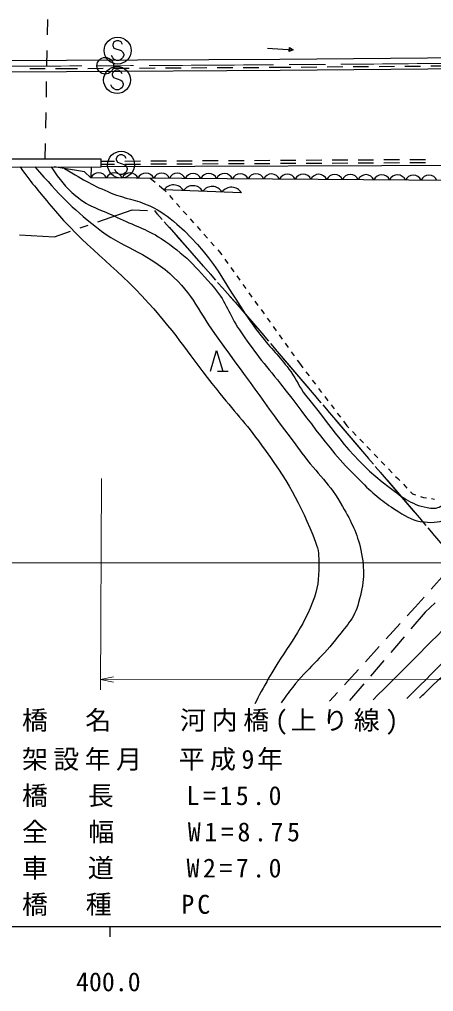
# Model space of a CAD drawing. Units: millimetres, scale not verified. Extents: x 40000 to 680000, y 20000 to 380000.
# Drawn here: x 459268 to 499222, y 198715 to 292626 of the extents above; entities that cross this region are included whole.
import ezdxf
from ezdxf.enums import TextEntityAlignment as Align

# ---------------------------------------------------------------- set-up
doc = ezdxf.new("R2010")
doc.units = ezdxf.units.MM
doc.header["$LTSCALE"] = 1000
doc.linetypes.add('CHAIN', pattern=[18.5, 12, -1.5, 3.5, -1.5])
for name, color, linetype, lineweight in [('M-BGD', 7, 'Continuous', 25), ('M-BMK', 2, 'CHAIN', 13), ('M-BMK-ROW', 30, 'Continuous', 25), ('M-BMK-SRVR', 3, 'Continuous', 25), ('M-STR-HTXT', 7, 'Continuous', 13), ('M-STR-STR1', 1, 'Continuous', 25), ('M-STR-STRC', 7, 'Continuous', 25), ('M-TTL-BAND', 7, 'Continuous', 25)]:
    doc.layers.add(name, color=color, linetype=linetype, lineweight=lineweight)
doc.styles.add('ＭＳ ゴシック', font='')
doc.styles.get('ＭＳ ゴシック').set_extended_font_data('MS Gothic')

msp = doc.modelspace()

# ---------------------------------------------------------------- linework, layer by layer
at = {"layer": 'M-BGD'}
for p, q in [((483186, 289853), (485681, 289696)), ((485294, 289532), (485318, 289907)), ((485681, 289696), (485294, 289532)), ((485318, 289907), (485681, 289696)), ((461761, 287846), (460261, 287840)), ((463807, 287855), (462761, 287850)), ((464858, 287861), (463807, 287855)), ((467358, 287876), (465858, 287867)), ((469858, 287891), (468358, 287882)), ((472358, 287907), (470858, 287897)), ((474858, 287922), (473358, 287913)), ((477358, 287937), (475858, 287928)), ((479858, 287952), (478358, 287943)), ((482358, 287967), (480858, 287958)), ((484409, 287980), (483358, 287973)), ((485463, 287989), (484409, 287980)), ((487962, 288010), (486463, 287997)), ((490462, 288032), (488962, 288019)), ((492962, 288053), (491462, 288040)), ((495462, 288075), (493962, 288062)), ((497962, 288096), (496462, 288083)), ((500462, 288117), (498962, 288105)), ((470943, 278924), (469443, 278915)), ((473443, 278937), (471943, 278929)), ((475943, 278950), (474443, 278942)), ((478443, 278964), (476943, 278956)), ((480942, 278977), (479443, 278969)), ((483442, 278991), (481942, 278983)), ((485942, 279004), (484442, 278996)), ((488442, 279018), (486942, 279010)), ((490942, 279031), (489442, 279023)), ((493442, 279045), (491942, 279037)), ((495942, 279058), (494442, 279050)), ((498442, 279072), (496942, 279064)), ((468443, 278910), (467154, 278903)), ((468442, 278610), (467156, 278603)), ((470942, 278624), (469442, 278615)), ((473442, 278637), (471942, 278629)), ((475942, 278650), (474442, 278642)), ((478442, 278664), (476942, 278656)), ((480941, 278677), (479441, 278669)), ((483441, 278691), (481941, 278683)), ((485941, 278704), (484441, 278696)), ((488441, 278718), (486941, 278710)), ((490941, 278731), (489441, 278723)), ((493441, 278745), (491941, 278737)), ((495941, 278758), (494441, 278750)), ((498441, 278772), (496941, 278764)), ((471869, 277286), (472354, 276891)), ((472742, 276575), (473228, 276181)), ((480679, 275880), (473228, 276181)), ((473228, 276181), (473409, 275977)), ((473741, 275604), (474074, 275231)), ((474406, 274857), (474739, 274484)), ((475071, 274111), (475404, 273737)), ((475736, 273364), (476069, 272991)), ((476402, 272617), (476734, 272244)), ((477067, 271870), (477399, 271497)), ((477732, 271124), (478064, 270750)), ((478397, 270377), (478578, 270174)), ((478578, 270174), (478792, 269875)), ((479083, 269468), (479374, 269062)), ((479665, 268655), (479956, 268249)), ((480247, 267842), (480538, 267436)), ((480829, 267029), (481120, 266622)), ((481411, 266216), (481702, 265809)), ((481993, 265403), (482284, 264996)), ((482575, 264590), (482866, 264183)), ((483157, 263776), (483448, 263370)), ((483740, 262963), (484031, 262557)), ((484322, 262150), (484613, 261744)), ((484904, 261337), (485195, 260930)), ((477690, 258656), (478290, 260656)), ((478290, 260656), (478890, 258656)), ((485486, 260524), (485777, 260117)), ((486068, 259711), (486282, 259412)), ((486282, 259412), (486610, 258980)), ((478390, 258656), (479390, 258656)), ((486912, 258581), (487215, 258183)), ((487517, 257785), (487819, 257387)), ((488122, 256988), (488424, 256590)), ((488726, 256192), (489029, 255794)), ((489331, 255396), (489633, 254997)), ((489936, 254599), (490238, 254201)), ((490541, 253803), (490869, 253370)), ((490869, 253370), (491065, 253166)), ((491411, 252805), (491758, 252444)), ((492104, 252084), (492450, 251723)), ((492796, 251362), (493143, 251002)), ((493489, 250641), (493835, 250280)), ((494182, 249920), (494528, 249559)), ((494874, 249198), (495220, 248838)), ((495567, 248477), (495763, 248272)), ((495763, 248272), (495959, 248073)), ((496309, 247716), (496660, 247359)), ((497010, 247003), (497206, 246803)), ((497206, 246803), (497494, 246703)), ((497967, 246540), (498256, 246440)), ((498256, 246440), (498541, 246402)), ((499036, 246336), (499322, 246298)), ((500326, 239062), (498992, 237572)), ((498324, 236828), (497440, 235841)), ((497440, 235841), (496680, 235004)), ((499368, 236270), (498423, 235352)), ((498423, 235352), (497047, 233748)), ((496008, 234264), (494663, 232784)), ((496396, 232989), (495094, 231471)), ((493991, 232043), (492647, 230563)), ((494442, 230712), (493140, 229194)), ((491974, 229822), (490630, 228342)), ((492489, 228435), (491113, 226831)), ((489958, 227601), (489198, 226765))]:
    msp.add_line(p, q, dxfattribs=at)
for points in [[(67364, 288548), (143750, 286801), (167328, 286647), (195194, 286704), (203343, 286769), (258928, 287570), (258930, 287570), (284410, 287858), (331442, 288255), (358930, 288408), (367201, 288443), (416285, 288537), (443212, 288593), (463802, 288680), (484403, 288804), (520012, 289110), (559935, 289025), (567554, 288773)], [(567525, 287674), (559916, 287925), (520015, 288010), (484411, 287705), (463808, 287580), (443216, 287493), (416287, 287437)], [(466184, 278376), (466154, 277328), (465558, 277911), (462610, 278375)], [(524409, 277965), (503273, 278527), (467156, 278376)], [(530473, 276660), (505608, 277034), (466154, 277328)]]:
    msp.add_lwpolyline(points, dxfattribs=at)
for centre, radius, start, end in [((466910, 276997), 826, 22.80619, 156.33958), ((468427, 276986), 826, 22.80619, 156.33958), ((469945, 276974), 826, 22.80619, 156.33958), ((471462, 276963), 826, 22.80619, 156.33958), ((472980, 276952), 826, 22.80619, 156.33958), ((474497, 276940), 826, 22.80619, 156.33958), ((476015, 276929), 826, 22.80619, 156.33958), ((477532, 276918), 826, 22.80619, 156.33958), ((479050, 276907), 826, 22.80619, 156.33958), ((480567, 276895), 826, 22.80619, 156.33958), ((482085, 276884), 826, 22.80619, 156.33958), ((483602, 276873), 826, 22.80619, 156.33958), ((485120, 276861), 826, 22.80619, 156.33958), ((486637, 276850), 826, 22.80619, 156.33958), ((488155, 276839), 826, 22.80619, 156.33958), ((489672, 276827), 826, 22.80619, 156.33958), ((491190, 276816), 826, 22.80619, 156.33958), ((492707, 276805), 826, 22.80619, 156.33958), ((494225, 276793), 826, 22.80619, 156.33958), ((495742, 276782), 826, 22.80619, 156.33958), ((497260, 276771), 826, 22.80619, 156.33958), ((498777, 276759), 826, 22.80619, 156.33958), ((474134, 275524), 1119, 31.28012, 144.10674), ((475997, 275449), 1119, 31.28012, 144.10674), ((477860, 275374), 1119, 31.28012, 144.10674), ((479723, 275299), 1119, 31.28012, 144.10674)]:
    msp.add_arc(centre, radius, start, end, dxfattribs=at)
for points, knots in [([(459320, 278374), (460660, 276547), (461107, 276044), (462313, 274598), (465636, 270614), (468251, 269080), (471723, 265224), (474503, 262137), (475712, 260114), (478303, 256866), (479979, 254765), (481047, 253687), (482626, 251511), (485087, 248120), (486319, 246041), (487842, 242138), (488155, 241335), (488145, 240814), (488145, 239952), (488145, 238517), (488085, 237658), (487552, 236326), (486322, 233249), (484953, 231857), (483311, 228980), (482802, 228088), (482371, 227280), (481974, 226517)], [0, 0, 0, 0, 1, 1, 1, 2, 2, 2, 3, 3, 3, 4, 4, 4, 5, 5, 5, 6, 6, 6, 7, 7, 7, 8, 8, 8, 9, 9, 9, 9]), ([(460753, 278375), (463285, 275534), (464148, 274568), (466696, 272549), (469257, 270520), (471310, 270234), (473767, 268080), (476056, 266073), (476604, 264272), (478410, 261822), (481594, 257504), (483300, 255027), (486512, 250731), (488029, 248702), (489224, 247794), (490448, 245575), (491312, 244009), (491836, 243098), (492211, 241348), (492625, 239415), (492507, 238200), (491992, 236292), (491560, 234693), (490757, 234008), (489751, 232693), (488293, 230788), (487127, 230012), (485643, 228127), (485226, 227598), (484855, 227092), (484515, 226604)], [0, 0, 0, 0, 1, 1, 1, 2, 2, 2, 3, 3, 3, 4, 4, 4, 5, 5, 5, 6, 6, 6, 7, 7, 7, 8, 8, 8, 9, 9, 9, 10, 10, 10, 10]), ([(462331, 278375), (463213, 277041), (463617, 276510), (464708, 275582), (466044, 274445), (467124, 274296), (468689, 273505), (470334, 272674), (471404, 272475), (472940, 271457), (475229, 269941), (476289, 268744), (478077, 266661), (479273, 265268), (479467, 264151), (480492, 262627), (481916, 260511), (482856, 259426), (484449, 257434), (487544, 253562), (488980, 251105), (492547, 247664), (493730, 246523), (494467, 245942), (495859, 245069), (496732, 244521), (497281, 244194), (498305, 244079), (499269, 243970), (499885, 244055), (500755, 244484), (502104, 245150), (502589, 245979), (503542, 247143), (504605, 248442), (505069, 249276), (505909, 250730), (506229, 251285), (506348, 251631), (506679, 252181), (507557, 253639), (508249, 254325), (509171, 255756), (510538, 257875), (511062, 259206), (512241, 261435), (514273, 265273), (515041, 267634), (517371, 271299), (518262, 272700), (519072, 273269), (519953, 274676), (520460, 275485), (520641, 275783), (521164, 276800)], [0, 0, 0, 0, 1, 1, 1, 2, 2, 2, 3, 3, 3, 4, 4, 4, 5, 5, 5, 6, 6, 6, 7, 7, 7, 8, 8, 8, 9, 9, 9, 10, 10, 10, 11, 11, 11, 12, 12, 12, 13, 13, 13, 14, 14, 14, 15, 15, 15, 16, 16, 16, 17, 17, 17, 18, 18, 18, 18]), ([(463621, 278216), (465657, 277015), (466288, 276606), (468128, 275855), (469544, 275278), (470451, 275249), (471839, 274607), (472961, 274087), (473526, 273642), (474466, 272838), (478529, 269363), (479380, 266094), (482710, 261912), (483754, 260601), (484463, 259965), (485448, 258609), (486068, 257754), (486220, 257139), (486883, 256317), (489824, 252674), (491200, 250260), (494938, 247440), (496336, 246386), (497203, 245656), (498938, 245416), (499464, 245343), (499814, 245488), (500243, 245801), (500833, 246233), (500886, 246745), (501337, 247320), (502384, 248652), (503133, 249269), (504123, 250643), (505221, 252165), (505711, 253104), (506663, 254721), (506965, 255235), (507131, 255525), (507421, 256046), (510247, 261128), (512308, 263743), (514607, 269083), (514971, 269930), (515188, 270405), (515448, 271289), (515785, 272437), (516112, 273056), (516251, 274244), (516272, 274424), (516282, 274528), (516264, 274708), (516227, 275079), (516259, 275311), (516102, 275649), (515941, 275996), (515609, 275987), (515275, 276175), (514558, 276579), (514226, 276638), (513302, 276918)], [0, 0, 0, 0, 1, 1, 1, 2, 2, 2, 3, 3, 3, 4, 4, 4, 5, 5, 5, 6, 6, 6, 7, 7, 7, 8, 8, 8, 9, 9, 9, 10, 10, 10, 11, 11, 11, 12, 12, 12, 13, 13, 13, 14, 14, 14, 15, 15, 15, 16, 16, 16, 17, 17, 17, 18, 18, 18, 19, 19, 19, 20, 20, 20, 20]), ([(497878, 227063), (498003, 227189), (498135, 227318), (498273, 227453), (502347, 231427), (505084, 233152), (509317, 236956), (513424, 240647), (515771, 242669), (519731, 246517), (525416, 252041), (528483, 255254), (534026, 260920), (536236, 263180), (537172, 264775), (539648, 266741), (541761, 268419), (542923, 269458), (545345, 270651), (547089, 271510), (548224, 271608), (550063, 272240), (551964, 272894), (553056, 273189), (554919, 273944), (557707, 275074), (558643, 275675), (561775, 277452)], [0, 0, 0, 0, 1, 1, 1, 2, 2, 2, 3, 3, 3, 4, 4, 4, 5, 5, 5, 6, 6, 6, 7, 7, 7, 8, 8, 8, 9, 9, 9, 9]), ([(493389, 226909), (496071, 229553), (498562, 232096), (501944, 235488), (507965, 241526), (511103, 245144), (517237, 251066), (521514, 255195), (524349, 257066), (528363, 261450), (529623, 262826), (530089, 263795), (531251, 265255), (532504, 266829), (533407, 267541), (534665, 269111), (535385, 270010), (535619, 270650), (536410, 271487), (537371, 272502), (537912, 272796), (539276, 273630)], [0, 0, 0, 0, 1, 1, 1, 2, 2, 2, 3, 3, 3, 4, 4, 4, 5, 5, 5, 6, 6, 6, 7, 7, 7, 7]), ([(496645, 227021), (496669, 227044), (496692, 227068), (496716, 227091), (500081, 230422), (501880, 232373), (505263, 235685), (509836, 240161), (512639, 242417), (517226, 246879), (521046, 250593), (523119, 252742), (526886, 256511), (532636, 262264), (534359, 267535), (541593, 271256), (544078, 272534), (545198, 273171), (548197, 274009)], [0, 0, 0, 0, 1, 1, 1, 2, 2, 2, 3, 3, 3, 4, 4, 4, 5, 5, 5, 6, 6, 6, 6])]:
    msp.add_open_spline(points, degree=3, knots=knots, dxfattribs=at)
at = {"layer": 'M-BMK'}
msp.add_arc((406755, 11400066), 11112083, 270.04914, 270.60273, dxfattribs=at)
at = {"layer": 'M-BMK-ROW'}
for p, q in [((466825, 273079), (470133, 274229)), ((470133, 274229), (471630, 274177)), ((472284, 274155), (472571, 273829)), ((472512, 273895), (473041, 273295)), ((465125, 272488), (465881, 272750)), ((473232, 273079), (473761, 272479)), ((473702, 272545), (477008, 268793)), ((459275, 271816), (462656, 271629)), ((462656, 271629), (464180, 272159)), ((474422, 271728), (477728, 267977)), ((477669, 268043), (478198, 267443)), ((478389, 267227), (478918, 266627)), ((478859, 266693), (480085, 265302)), ((479579, 265876), (480085, 265302)), ((480085, 265302), (482126, 262908)), ((480085, 265302), (482832, 262080)), ((482775, 262147), (483294, 261538)), ((483481, 261319), (484000, 260710)), ((483943, 260777), (487187, 256972)), ((484649, 259949), (487893, 256144)), ((487835, 256211), (488355, 255602)), ((488541, 255383), (489060, 254774)), ((489003, 254841), (492247, 251036)), ((489709, 254013), (492953, 250208)), ((492896, 250275), (493415, 249667)), ((493602, 249447), (494121, 248839)), ((494064, 248906), (497308, 245101)), ((494770, 248078), (498014, 244273)), ((497956, 244340), (498475, 243731)), ((498662, 243512), (499181, 242903)), ((499124, 242970), (500897, 240891))]:
    msp.add_line(p, q, dxfattribs=at)
at = {"layer": 'M-BMK-SRVR'}
msp.add_circle((467543, 288150), 800, dxfattribs=at)
at = {"layer": 'M-STR-HTXT'}
for p, q in [((467175, 248264), (467072, 227870)), ((65859, 239881), (566268, 240186)), ((467077, 228863), (468327, 229114)), ((467077, 228863), (565970, 228924)), ((467077, 228863), (468327, 228614))]:
    msp.add_line(p, q, dxfattribs=at)
at = {"layer": 'M-STR-STR1'}
for p, q in [((461965, 291127), (461991, 292626)), ((461914, 288127), (461939, 289627)), ((461863, 285127), (461888, 286627)), ((461812, 282128), (461837, 283628)), ((461761, 279128), (461786, 280628))]:
    msp.add_line(p, q, dxfattribs=at)
msp.add_lwpolyline([(443855, 278371), (467156, 278376), (467155, 279130), (443855, 279124)], close=True, dxfattribs=at)
at = {"layer": 'M-STR-STRC'}
for p, q in [((468388, 290448), (468270, 290211)), ((468270, 290211), (468270, 290093)), ((468624, 290566), (468388, 290448)), ((468861, 290566), (468624, 290566)), ((469097, 290448), (468861, 290566)), ((469215, 290211), (469097, 290448)), ((468270, 290093), (468388, 289857)), ((468388, 289857), (469097, 289621)), ((469097, 289621), (469215, 289502)), ((469215, 289502), (469333, 289266)), ((469333, 289266), (469333, 289148)), ((468270, 288911), (468152, 289148)), ((468388, 288793), (468270, 288911)), ((468624, 288675), (468388, 288793)), ((468861, 288675), (468624, 288675)), ((469097, 288793), (468861, 288675)), ((469215, 288911), (469097, 288793)), ((469333, 289148), (469215, 288911)), ((468335, 287601), (468217, 287365)), ((468571, 287720), (468335, 287601)), ((468808, 287720), (468571, 287720)), ((469044, 287601), (468808, 287720)), ((469162, 287365), (469044, 287601)), ((468217, 287365), (468217, 287247)), ((468217, 287247), (468335, 287010)), ((468335, 287010), (469044, 286774)), ((469044, 286774), (469162, 286656)), ((469162, 286656), (469280, 286420)), ((468217, 286065), (468099, 286301)), ((468335, 285947), (468217, 286065)), ((468571, 285829), (468335, 285947)), ((468808, 285829), (468571, 285829)), ((469044, 285947), (468808, 285829)), ((469162, 286065), (469044, 285947)), ((469280, 286301), (469162, 286065)), ((469280, 286420), (469280, 286301)), ((468721, 279418), (468603, 279181)), ((468603, 279181), (468603, 279063)), ((468603, 279063), (468721, 278827)), ((468957, 279536), (468721, 279418)), ((469193, 279536), (468957, 279536)), ((469430, 279418), (469193, 279536)), ((469548, 279181), (469430, 279418)), ((468603, 277881), (468484, 278118)), ((468721, 278827), (469430, 278590)), ((469430, 278590), (469548, 278472)), ((469548, 278472), (469666, 278236)), ((469666, 278118), (469548, 277881)), ((469666, 278236), (469666, 278118)), ((468721, 277763), (468603, 277881)), ((468957, 277645), (468721, 277763)), ((469193, 277645), (468957, 277645)), ((469430, 277763), (469193, 277645)), ((469548, 277881), (469430, 277763))]:
    msp.add_line(p, q, dxfattribs=at)
for centre in [(468743, 289621), (468689, 286774), (469075, 278590)]:
    msp.add_circle(centre, 1300, dxfattribs=at)
at = {"layer": 'M-TTL-BAND'}
for p, q in [((40000, 205000), (579000, 205000)), ((468000, 205000), (468000, 204000))]:
    msp.add_line(p, q, dxfattribs=at)

# ---------------------------------------------------------------- texts
at = {"layer": 'M-STR-HTXT', "char_height": 1833, "attachment_point": 7, "style": 'ＭＳ ゴシック'}
for s, insert in [('\\T1.22;橋\u3000名\u3000\u3000河内橋(上り線)', (459512, 223526)), ('\\T1.21;架設年月\u3000平成9年', (459512, 220026)), ('\\T1.27;橋\u3000長\u3000\u3000L=15.0', (459512, 216526)), ('\\T1.28;全\u3000幅\u3000\u3000W1=8.75', (459512, 213026)), ('\\T1.27;車\u3000道\u3000\u3000W2=7.0', (459512, 209526)), ('\\T1.23;橋\u3000種\u3000\u3000PC', (459512, 206026))]:
    msp.add_mtext(s, dxfattribs=dict(at, insert=insert))
at = {"layer": 'M-TTL-BAND', "style": 'ＭＳ ゴシック'}
msp.add_text('400.0', height=1833, dxfattribs=at).set_placement((467844, 198195), align=Align.BOTTOM_CENTER)

doc.saveas('drawing.dxf')
